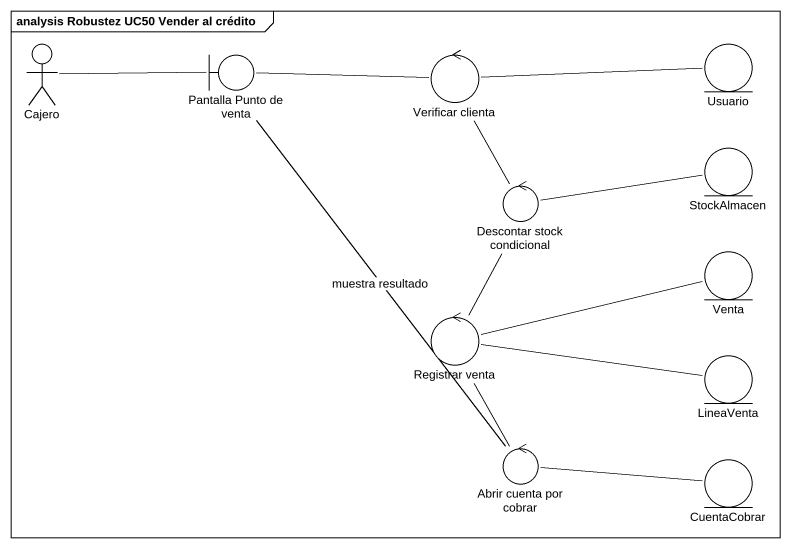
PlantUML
@startuml
mainframe analysis Robustez UC50 Vender al crédito
actor Cajero
boundary "Pantalla Punto de venta" as Pantalla_Punto_de_venta
control "Verificar clienta" as Verificar_clienta
entity Usuario
entity StockAlmacen
control "Descontar stock condicional" as Descontar_stock_condicional
entity Venta
control "Registrar venta" as Registrar_venta
entity LineaVenta
control "Abrir cuenta por cobrar" as Abrir_cuenta_por_cobrar
entity CuentaCobrar
Cajero -right- Pantalla_Punto_de_venta
Pantalla_Punto_de_venta -right- Verificar_clienta
Verificar_clienta -right- Usuario
Verificar_clienta -- Descontar_stock_condicional
Descontar_stock_condicional -right- StockAlmacen
Descontar_stock_condicional -- Registrar_venta
Registrar_venta -right- Venta
Registrar_venta -right- LineaVenta
Registrar_venta -- Abrir_cuenta_por_cobrar
Abrir_cuenta_por_cobrar -up- Pantalla_Punto_de_venta : muestra resultado
Abrir_cuenta_por_cobrar -right- CuentaCobrar
@enduml
